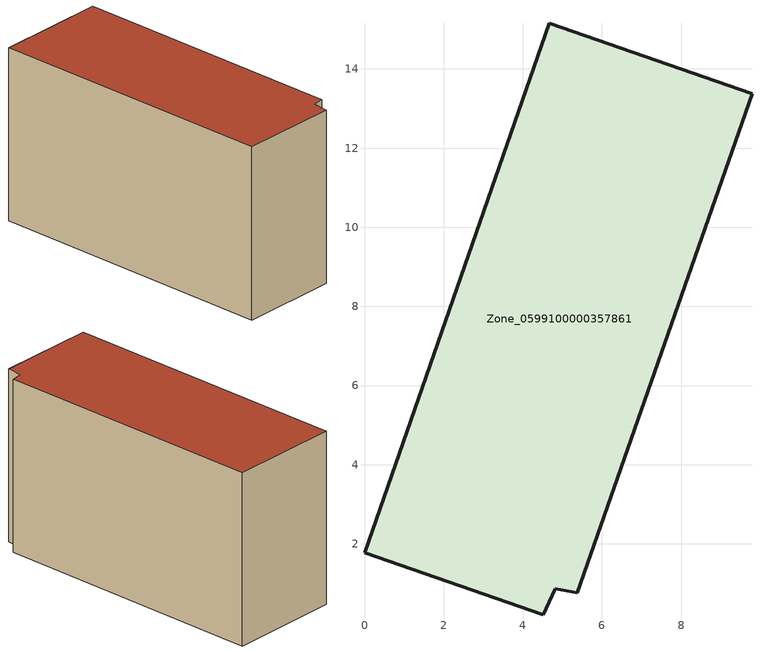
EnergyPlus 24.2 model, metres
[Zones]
Zone_0599100000357861
 floor ground (C_G): 5.37,0.77 4.82,0.87 4.52,0.2 0,1.78 4.67,15.16 9.79,13.38 z0
 wall outside (C_F): 9.79,13.38 4.67,15.16 0,1.78 4.52,0.2 4.82,0.87 5.37,0.77 9.79,13.38 z0:8.36
 roof outside (C_R): 4.82,0.87 5.37,0.77 9.79,13.38 4.67,15.16 0,1.78 4.52,0.2 z8.36
[BUILDING]
Pand.0599100000357861: North Axis=0; Terrain=City; Loads Convergence Tolerance Value=0.04; Temperature Convergence Tolerance Value=0.4; Solar Distribution=FullExterior; Maximum Number of Warmup Days=25; Minimum Number of Warmup Days=1
[Site:Location]
Rotterdam.The.Hague.AP_ZH_NLD Design_Conditions: Latitude=51.96; Longitude=4.45; Time Zone=1; Elevation=-4.5
[SITE:GROUNDTEMPERATURE:BUILDINGSURFACE]
18, 18, 18, 18, 18, 18, 18, 18, 18, 18, 18, 18
[MATERIAL] Thermal Absorptance=0.9; Solar Absorptance=0.7; Visible Absorptance=0.7
Name | Roughness | Thickness | Conductivity | Density | Specific Heat
G.TI.1992-2005 | MediumSmooth | 0.15 | 0.06 | 540 | 1210
F.TI.1992-2005 | Rough | 0.3 | 0.12 | 1920 | 840
R.TI.1992-2005 | MediumRough | 0.2 | 0.08 | 1500 | 1000
[CONSTRUCTION]
C_G: G.TI.1992-2005
C_F: F.TI.1992-2005
C_R: R.TI.1992-2005
[ZONE]
Zone_0599100000357861: Type=1; Multiplier=1; Ceiling Height=Autocalculate; Volume=Autocalculate; Floor Area=autocalculate; Part of Total Floor Area=Yes
[ZONEINFILTRATION:DESIGNFLOWRATE]
Infil_Zone_0599100000357861: Zone or ZoneList or Space or SpaceList=Zone_0599100000357861; Schedule=AlwaysOn; Design Flow Rate Calculation Method=Flow/Area; Flow Rate per Floor Area=0.0015; Constant Term Coefficient=1; Temperature Term Coefficient=0; Velocity Term Coefficient=0; Velocity Squared Term Coefficient=0
[HVACTEMPLATE:ZONE:IDEALLOADSAIRSYSTEM]
Zone_0599100000357861: Maximum Heating Supply Air Temperature=50; Minimum Cooling Supply Air Temperature=13; Maximum Heating Supply Air Humidity Ratio=0.0156; Minimum Cooling Supply Air Humidity Ratio=0.0077; Heating Limit=NoLimit; Cooling Limit=NoLimit; Dehumidification Control Type=ConstantSensibleHeatRatio; Cooling Sensible Heat Ratio=0.7; Dehumidification Setpoint=60; Humidification Control Type=None; Humidification Setpoint=30; Outdoor Air Method=None; Outdoor Air Flow Rate per Person=0.00944; Outdoor Air Flow Rate per Zone Floor Area=0; Outdoor Air Flow Rate per Zone=0; Demand Controlled Ventilation Type=None; Outdoor Air Economizer Type=NoEconomizer; Heat Recovery Type=None; Sensible Heat Recovery Effectiveness=0.7; Latent Heat Recovery Effectiveness=0.65
[ZONECONTROL:THERMOSTAT]
ThermostatControl_Zone_0599100000357861: Zone or ZoneList=Zone_0599100000357861; Control Type Schedule=DualSetpointControlType; Control 1=Thermostat_Zone_0599100000357861; Temperature Difference Between Cutout And Setpoint=0
[THERMOSTATSETPOINT:DUALSETPOINT]
Thermostat_Zone_0599100000357861: Heating Setpoint Temperature Schedule=HeatingSetpoint_Zone_0599100000357861; Cooling Setpoint Temperature Schedule=CoolingSetpoint_Zone_0599100000357861
[SCHEDULE:COMPACT]
HeatingSetpoint_Zone_0599100000357861: Through: 12/31, For: AllDays, Until: 24:00, 21
CoolingSetpoint_Zone_0599100000357861: Through: 12/31, For: AllDays, Until: 24:00, 24
DualSetpointControlType: Through: 12/31, For: AllDays, Until: 24:00, 4
AlwaysOn: Through: 12/31, For: AllDays, Until: 24:00, 1
